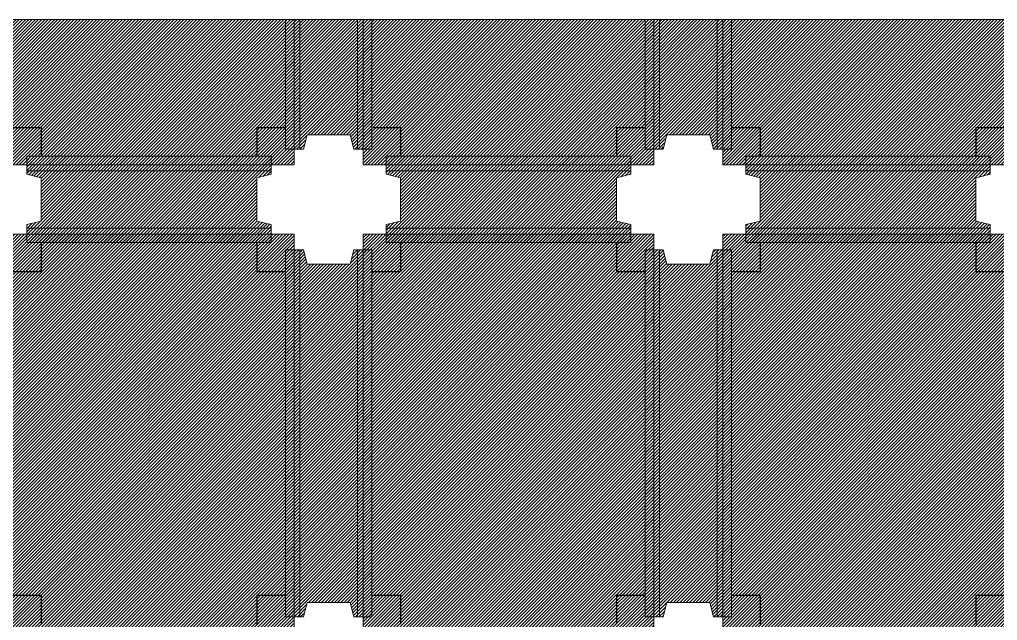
# Model space of a CAD drawing. Extents: x -2348 to 13861, y -546 to 4499.
# Drawn here: x 5580 to 6940, y 3649 to 4484 of the extents above; entities that cross this region are included whole.
import ezdxf

# ---------------------------------------------------------------- set-up
doc = ezdxf.new("R2010")
doc.units = 0
doc.header["$LTSCALE"] = 3
doc.linetypes.add('DASHED', pattern=[19.05, 12.7, -6.35])
for name, color, linetype in [('預鑄梁', 7, 'CONTINUOUS'), ('預鑄梁_HATCH', 253, 'CONTINUOUS'), ('預鑄梁_外緣', 7, 'DASHED'), ('預鑄版', 7, 'CONTINUOUS'), ('預鑄版_HATCH', 253, 'CONTINUOUS')]:
    doc.layers.add(name, color=color, linetype=linetype)

msp = doc.modelspace()

# ---------------------------------------------------------------- hatches: boundary and pattern name
at = {"layer": '預鑄梁_HATCH', "linetype": 'Continuous'}
h = msp.add_hatch(dxfattribs=at)
h.set_pattern_fill('ANSI31', color=256, style=0)
h.paths.add_polyline_path([(5949.817, 4303.783), (5961.817, 4303.783), (5969.817, 4303.783), (5974.817, 4303.783), (5979.817, 4323.783), (6039.817, 4323.783), (6044.817, 4303.783), (6049.817, 4303.783), (6057.817, 4303.783), (6069.817, 4303.783), (6069.817, 4303.783), (6069.817, 4483.783), (6069.817, 4483.783), (5949.817, 4483.783), (5949.817, 4483.783)], flags=17)
h = msp.add_hatch(dxfattribs=at)
h.set_pattern_fill('ANSI31', color=256, style=0)
h.paths.add_polyline_path([(6449.817, 4303.783), (6461.817, 4303.783), (6469.817, 4303.783), (6474.817, 4303.783), (6479.817, 4323.783), (6539.817, 4323.783), (6544.817, 4303.783), (6549.817, 4303.783), (6557.817, 4303.783), (6569.817, 4303.783), (6569.817, 4303.783), (6569.817, 4483.783), (6569.817, 4483.783), (6449.817, 4483.783), (6449.817, 4483.783)], flags=17)
h = msp.add_hatch(dxfattribs=at)
h.set_pattern_fill('ANSI31', color=256, style=0)
h.paths.add_polyline_path([(5589.817, 4173.783), (5929.817, 4173.783), (5929.817, 4173.783), (5929.817, 4185.783), (5929.817, 4193.783), (5929.817, 4198.783), (5909.817, 4203.783), (5909.817, 4263.783), (5929.817, 4268.783), (5929.817, 4273.783), (5929.817, 4281.783), (5929.817, 4293.783), (5929.817, 4293.783), (5589.817, 4293.783), (5589.817, 4293.783), (5589.817, 4281.783), (5589.817, 4273.783), (5589.817, 4268.783), (5609.817, 4263.783), (5609.817, 4203.783), (5589.817, 4198.783), (5589.817, 4193.783), (5589.817, 4185.783)], flags=17)
h = msp.add_hatch(dxfattribs=at)
h.set_pattern_fill('ANSI31', color=256, style=0)
h.paths.add_polyline_path([(6089.817, 4173.783), (6429.817, 4173.783), (6429.817, 4173.783), (6429.817, 4185.783), (6429.817, 4193.783), (6429.817, 4198.783), (6409.817, 4203.783), (6409.817, 4263.783), (6429.817, 4268.783), (6429.817, 4273.783), (6429.817, 4281.783), (6429.817, 4293.783), (6429.817, 4293.783), (6089.817, 4293.783), (6089.817, 4293.783), (6089.817, 4281.783), (6089.817, 4273.783), (6089.817, 4268.783), (6109.817, 4263.783), (6109.817, 4203.783), (6089.817, 4198.783), (6089.817, 4193.783), (6089.817, 4185.783)], flags=17)
h = msp.add_hatch(dxfattribs=at)
h.set_pattern_fill('ANSI31', color=256, style=0)
h.paths.add_polyline_path([(6589.817, 4173.783), (6929.817, 4173.783), (6929.817, 4173.783), (6929.817, 4185.783), (6929.817, 4193.783), (6929.817, 4198.783), (6909.817, 4203.783), (6909.817, 4263.783), (6929.817, 4268.783), (6929.817, 4273.783), (6929.817, 4281.783), (6929.817, 4293.783), (6929.817, 4293.783), (6589.817, 4293.783), (6589.817, 4293.783), (6589.817, 4281.783), (6589.817, 4273.783), (6589.817, 4268.783), (6609.817, 4263.783), (6609.817, 4203.783), (6589.817, 4198.783), (6589.817, 4193.783), (6589.817, 4185.783)], flags=17)
h = msp.add_hatch(dxfattribs=at)
h.set_pattern_fill('ANSI31', color=256, style=0)
h.paths.add_polyline_path([(5949.817, 3653.783), (5961.817, 3653.783), (5969.817, 3653.783), (5974.817, 3653.783), (5979.817, 3673.783), (6039.817, 3673.783), (6044.817, 3653.783), (6049.817, 3653.783), (6057.817, 3653.783), (6069.817, 3653.783), (6069.817, 3653.783), (6069.817, 4163.783), (6069.817, 4163.783), (6057.817, 4163.783), (6049.817, 4163.783), (6044.817, 4163.783), (6039.817, 4143.783), (5979.817, 4143.783), (5974.817, 4163.783), (5969.817, 4163.783), (5961.817, 4163.783), (5949.817, 4163.783), (5949.817, 4163.783)], flags=17)
h = msp.add_hatch(dxfattribs=at)
h.set_pattern_fill('ANSI31', color=256, style=0)
h.paths.add_polyline_path([(6449.817, 3653.783), (6461.817, 3653.783), (6469.817, 3653.783), (6474.817, 3653.783), (6479.817, 3673.783), (6539.817, 3673.783), (6544.817, 3653.783), (6549.817, 3653.783), (6557.817, 3653.783), (6569.817, 3653.783), (6569.817, 3653.783), (6569.817, 4163.783), (6569.817, 4163.783), (6557.817, 4163.783), (6549.817, 4163.783), (6544.817, 4163.783), (6539.817, 4143.783), (6479.817, 4143.783), (6474.817, 4163.783), (6469.817, 4163.783), (6461.817, 4163.783), (6449.817, 4163.783), (6449.817, 4163.783)], flags=17)
at = {"layer": '預鑄版_HATCH', "linetype": 'Continuous'}
h = msp.add_hatch(dxfattribs=at)
h.set_pattern_fill('ANSI31', color=256, style=0)
h.paths.add_polyline_path([(5557.817, 4281.783), (5961.817, 4281.783), (5961.817, 4483.783), (5557.817, 4483.783)], flags=17)
h = msp.add_hatch(dxfattribs=at)
h.set_pattern_fill('ANSI31', color=256, style=0)
h.paths.add_polyline_path([(6057.817, 4281.783), (6461.817, 4281.783), (6461.817, 4483.783), (6057.817, 4483.783)], flags=17)
h = msp.add_hatch(dxfattribs=at)
h.set_pattern_fill('ANSI31', color=256, style=0)
h.paths.add_polyline_path([(6557.817, 4281.783), (6961.817, 4281.783), (6961.817, 4483.783), (6557.817, 4483.783)], flags=17)
h = msp.add_hatch(dxfattribs=at)
h.set_pattern_fill('ANSI31', color=256, style=0)
h.paths.add_polyline_path([(5557.817, 3631.783), (5961.817, 3631.783), (5961.817, 4185.783), (5557.817, 4185.783)], flags=17)
h = msp.add_hatch(dxfattribs=at)
h.set_pattern_fill('ANSI31', color=256, style=0)
h.paths.add_polyline_path([(6057.817, 3631.783), (6461.817, 3631.783), (6461.817, 4185.783), (6057.817, 4185.783)], flags=17)
h = msp.add_hatch(dxfattribs=at)
h.set_pattern_fill('ANSI31', color=256, style=0)
h.paths.add_polyline_path([(6557.817, 3631.783), (6961.817, 3631.783), (6961.817, 4185.783), (6557.817, 4185.783)], flags=17)

# ---------------------------------------------------------------- linework, layer by layer
at = {"layer": '預鑄梁', "lineweight": 5}
for p, q in [((5961.817, 4483.783, 135), (5949.817, 4483.783, 135)), ((5949.817, 4483.783, 135), (5949.817, 4323.783, 135)), ((5969.817, 4483.783, 119), (5961.817, 4483.783, 135)), ((5961.817, 4483.783, 135), (5961.817, 4323.783, 135)), ((5961.817, 4323.783, 135), (5961.817, 4483.783, 135)), ((5969.817, 4323.783, 119), (5969.817, 4483.783, 119)), ((6049.817, 4483.783, 119), (5969.817, 4483.783, 119)), ((5969.817, 4483.783, 119), (5969.817, 4323.783, 119)), ((6057.817, 4483.783, 135), (6049.817, 4483.783, 119)), ((6049.817, 4483.783, 119), (6049.817, 4323.783, 119)), ((6049.817, 4323.783, 119), (6049.817, 4483.783, 119)), ((6069.817, 4483.783, 135), (6057.817, 4483.783, 135)), ((6057.817, 4483.783, 135), (6057.817, 4323.783, 135)), ((6057.817, 4323.783, 135), (6057.817, 4483.783, 135)), ((6069.817, 4323.783, 135), (6069.817, 4483.783, 135)), ((6461.817, 4483.783, 135), (6449.817, 4483.783, 135)), ((6449.817, 4483.783, 135), (6449.817, 4323.783, 135)), ((6469.817, 4483.783, 119), (6461.817, 4483.783, 135)), ((6461.817, 4483.783, 135), (6461.817, 4323.783, 135)), ((6461.817, 4323.783, 135), (6461.817, 4483.783, 135)), ((6469.817, 4323.783, 119), (6469.817, 4483.783, 119)), ((6549.817, 4483.783, 119), (6469.817, 4483.783, 119)), ((6469.817, 4483.783, 119), (6469.817, 4323.783, 119)), ((6557.817, 4483.783, 135), (6549.817, 4483.783, 119)), ((6549.817, 4483.783, 119), (6549.817, 4323.783, 119)), ((6549.817, 4323.783, 119), (6549.817, 4483.783, 119)), ((6569.817, 4483.783, 135), (6557.817, 4483.783, 135)), ((6557.817, 4483.783, 135), (6557.817, 4323.783, 135)), ((6557.817, 4323.783, 135), (6557.817, 4483.783, 135)), ((6569.817, 4323.783, 135), (6569.817, 4483.783, 135)), ((5949.817, 4323.783, 135), (5949.817, 4303.783, 135)), ((5961.817, 4323.783, 135), (5961.817, 4303.783, 135)), ((5961.817, 4303.783, 135), (5961.817, 4323.783, 135)), ((5969.817, 4323.783, 119), (5969.817, 4303.783, 119)), ((5969.817, 4303.783, 119), (5969.817, 4323.783, 119)), ((5974.817, 4303.783, 119), (5979.817, 4323.783, 119)), ((5979.817, 4323.783, 119), (6039.817, 4323.783, 119)), ((6039.817, 4323.783, 119), (6044.817, 4303.783, 119)), ((6049.817, 4303.783, 119), (6049.817, 4323.783, 119)), ((6049.817, 4323.783, 119), (6049.817, 4303.783, 119)), ((6057.817, 4303.783, 135), (6057.817, 4323.783, 135)), ((6057.817, 4323.783, 135), (6057.817, 4303.783, 135)), ((6069.817, 4303.783, 135), (6069.817, 4323.783, 135)), ((6449.817, 4323.783, 135), (6449.817, 4303.783, 135)), ((6461.817, 4323.783, 135), (6461.817, 4303.783, 135)), ((6461.817, 4303.783, 135), (6461.817, 4323.783, 135)), ((6469.817, 4323.783, 119), (6469.817, 4303.783, 119)), ((6469.817, 4303.783, 119), (6469.817, 4323.783, 119)), ((6474.817, 4303.783, 119), (6479.817, 4323.783, 119)), ((6479.817, 4323.783, 119), (6539.817, 4323.783, 119)), ((6539.817, 4323.783, 119), (6544.817, 4303.783, 119)), ((6549.817, 4303.783, 119), (6549.817, 4323.783, 119)), ((6549.817, 4323.783, 119), (6549.817, 4303.783, 119)), ((6557.817, 4303.783, 135), (6557.817, 4323.783, 135)), ((6557.817, 4323.783, 135), (6557.817, 4303.783, 135)), ((6569.817, 4303.783, 135), (6569.817, 4323.783, 135)), ((5949.817, 4303.783, 135), (5961.817, 4303.783, 135)), ((5961.817, 4303.783, 135), (5969.817, 4303.783, 119)), ((5969.817, 4303.783, 119), (5974.817, 4303.783, 119)), ((6044.817, 4303.783, 119), (6049.817, 4303.783, 119)), ((6049.817, 4303.783, 119), (6057.817, 4303.783, 135)), ((6057.817, 4303.783, 135), (6069.817, 4303.783, 135)), ((6449.817, 4303.783, 135), (6461.817, 4303.783, 135)), ((6461.817, 4303.783, 135), (6469.817, 4303.783, 119)), ((6469.817, 4303.783, 119), (6474.817, 4303.783, 119)), ((6544.817, 4303.783, 119), (6549.817, 4303.783, 119)), ((6549.817, 4303.783, 119), (6557.817, 4303.783, 135)), ((6557.817, 4303.783, 135), (6569.817, 4303.783, 135)), ((5609.817, 4293.783, 135), (5589.817, 4293.783, 135)), ((5589.817, 4293.783, 135), (5589.817, 4281.783, 135)), ((5909.817, 4293.783, 135), (5609.817, 4293.783, 135)), ((5929.817, 4293.783, 135), (5909.817, 4293.783, 135)), ((5929.817, 4281.783, 135), (5929.817, 4293.783, 135)), ((6109.817, 4293.783, 135), (6089.817, 4293.783, 135)), ((6089.817, 4293.783, 135), (6089.817, 4281.783, 135)), ((6409.817, 4293.783, 135), (6109.817, 4293.783, 135)), ((6429.817, 4293.783, 135), (6409.817, 4293.783, 135)), ((6429.817, 4281.783, 135), (6429.817, 4293.783, 135)), ((6609.817, 4293.783, 135), (6589.817, 4293.783, 135)), ((6589.817, 4293.783, 135), (6589.817, 4281.783, 135)), ((6909.817, 4293.783, 135), (6609.817, 4293.783, 135)), ((6929.817, 4293.783, 135), (6909.817, 4293.783, 135)), ((6929.817, 4281.783, 135), (6929.817, 4293.783, 135)), ((5609.817, 4281.783, 135), (5589.817, 4281.783, 135)), ((5589.817, 4281.783, 135), (5589.817, 4273.783, 120)), ((5589.817, 4281.783, 135), (5609.817, 4281.783, 135)), ((5609.817, 4273.783, 120), (5589.817, 4273.783, 120)), ((5589.817, 4273.783, 120), (5589.817, 4268.783, 120)), ((5589.817, 4273.783, 120), (5609.817, 4273.783, 120)), ((5909.817, 4281.783, 135), (5609.817, 4281.783, 135)), ((5609.817, 4281.783, 135), (5909.817, 4281.783, 135)), ((5609.817, 4273.783, 120), (5909.817, 4273.783, 120)), ((5909.817, 4273.783, 120), (5609.817, 4273.783, 120)), ((5929.817, 4281.783, 135), (5909.817, 4281.783, 135)), ((5909.817, 4281.783, 135), (5929.817, 4281.783, 135)), ((5929.817, 4273.783, 120), (5909.817, 4273.783, 120)), ((5909.817, 4273.783, 120), (5929.817, 4273.783, 120)), ((5929.817, 4273.783, 120), (5929.817, 4281.783, 135)), ((5929.817, 4268.783, 120), (5929.817, 4273.783, 120)), ((6109.817, 4281.783, 135), (6089.817, 4281.783, 135)), ((6089.817, 4281.783, 135), (6089.817, 4273.783, 120)), ((6089.817, 4281.783, 135), (6109.817, 4281.783, 135)), ((6109.817, 4273.783, 120), (6089.817, 4273.783, 120)), ((6089.817, 4273.783, 120), (6089.817, 4268.783, 120)), ((6089.817, 4273.783, 120), (6109.817, 4273.783, 120)), ((6409.817, 4281.783, 135), (6109.817, 4281.783, 135)), ((6109.817, 4281.783, 135), (6409.817, 4281.783, 135)), ((6109.817, 4273.783, 120), (6409.817, 4273.783, 120)), ((6409.817, 4273.783, 120), (6109.817, 4273.783, 120)), ((6429.817, 4281.783, 135), (6409.817, 4281.783, 135)), ((6409.817, 4281.783, 135), (6429.817, 4281.783, 135)), ((6429.817, 4273.783, 120), (6409.817, 4273.783, 120)), ((6409.817, 4273.783, 120), (6429.817, 4273.783, 120)), ((6429.817, 4273.783, 120), (6429.817, 4281.783, 135)), ((6429.817, 4268.783, 120), (6429.817, 4273.783, 120)), ((6609.817, 4281.783, 135), (6589.817, 4281.783, 135)), ((6589.817, 4281.783, 135), (6589.817, 4273.783, 120)), ((6589.817, 4281.783, 135), (6609.817, 4281.783, 135)), ((6609.817, 4273.783, 120), (6589.817, 4273.783, 120)), ((6589.817, 4273.783, 120), (6589.817, 4268.783, 120)), ((6589.817, 4273.783, 120), (6609.817, 4273.783, 120)), ((6909.817, 4281.783, 135), (6609.817, 4281.783, 135)), ((6609.817, 4281.783, 135), (6909.817, 4281.783, 135)), ((6609.817, 4273.783, 120), (6909.817, 4273.783, 120)), ((6909.817, 4273.783, 120), (6609.817, 4273.783, 120)), ((6929.817, 4281.783, 135), (6909.817, 4281.783, 135)), ((6909.817, 4281.783, 135), (6929.817, 4281.783, 135)), ((6929.817, 4273.783, 120), (6909.817, 4273.783, 120)), ((6909.817, 4273.783, 120), (6929.817, 4273.783, 120)), ((6929.817, 4273.783, 120), (6929.817, 4281.783, 135)), ((6929.817, 4268.783, 120), (6929.817, 4273.783, 120)), ((5589.817, 4268.783, 120), (5609.817, 4263.783, 120)), ((5609.817, 4263.783, 120), (5609.817, 4203.783, 120)), ((5909.817, 4263.783, 120), (5929.817, 4268.783, 120)), ((5909.817, 4203.783, 120), (5909.817, 4263.783, 120)), ((6089.817, 4268.783, 120), (6109.817, 4263.783, 120)), ((6109.817, 4263.783, 120), (6109.817, 4203.783, 120)), ((6409.817, 4263.783, 120), (6429.817, 4268.783, 120)), ((6409.817, 4203.783, 120), (6409.817, 4263.783, 120)), ((6589.817, 4268.783, 120), (6609.817, 4263.783, 120)), ((6609.817, 4263.783, 120), (6609.817, 4203.783, 120)), ((6909.817, 4263.783, 120), (6929.817, 4268.783, 120)), ((6909.817, 4203.783, 120), (6909.817, 4263.783, 120)), ((5609.817, 4203.783, 120), (5589.817, 4198.783, 120)), ((5929.817, 4198.783, 120), (5909.817, 4203.783, 120)), ((6109.817, 4203.783, 120), (6089.817, 4198.783, 120)), ((6429.817, 4198.783, 120), (6409.817, 4203.783, 120)), ((6609.817, 4203.783, 120), (6589.817, 4198.783, 120)), ((6929.817, 4198.783, 120), (6909.817, 4203.783, 120)), ((5589.817, 4198.783, 120), (5589.817, 4193.783, 120)), ((5589.817, 4193.783, 120), (5609.817, 4193.783, 120)), ((5609.817, 4193.783, 120), (5589.817, 4193.783, 120)), ((5589.817, 4193.783, 120), (5589.817, 4185.783, 136)), ((5909.817, 4193.783, 120), (5609.817, 4193.783, 120)), ((5609.817, 4193.783, 120), (5909.817, 4193.783, 120)), ((5909.817, 4193.783, 120), (5929.817, 4193.783, 120)), ((5929.817, 4193.783, 120), (5909.817, 4193.783, 120)), ((5929.817, 4193.783, 120), (5929.817, 4198.783, 120)), ((5929.817, 4185.783, 136), (5929.817, 4193.783, 120)), ((6089.817, 4198.783, 120), (6089.817, 4193.783, 120)), ((6089.817, 4193.783, 120), (6109.817, 4193.783, 120)), ((6109.817, 4193.783, 120), (6089.817, 4193.783, 120)), ((6089.817, 4193.783, 120), (6089.817, 4185.783, 136)), ((6409.817, 4193.783, 120), (6109.817, 4193.783, 120)), ((6109.817, 4193.783, 120), (6409.817, 4193.783, 120)), ((6409.817, 4193.783, 120), (6429.817, 4193.783, 120)), ((6429.817, 4193.783, 120), (6409.817, 4193.783, 120)), ((6429.817, 4193.783, 120), (6429.817, 4198.783, 120)), ((6429.817, 4185.783, 136), (6429.817, 4193.783, 120)), ((6589.817, 4198.783, 120), (6589.817, 4193.783, 120)), ((6589.817, 4193.783, 120), (6609.817, 4193.783, 120)), ((6609.817, 4193.783, 120), (6589.817, 4193.783, 120)), ((6589.817, 4193.783, 120), (6589.817, 4185.783, 136)), ((6909.817, 4193.783, 120), (6609.817, 4193.783, 120)), ((6609.817, 4193.783, 120), (6909.817, 4193.783, 120)), ((6909.817, 4193.783, 120), (6929.817, 4193.783, 120)), ((6929.817, 4193.783, 120), (6909.817, 4193.783, 120)), ((6929.817, 4193.783, 120), (6929.817, 4198.783, 120)), ((6929.817, 4185.783, 136), (6929.817, 4193.783, 120)), ((5589.817, 4185.783, 136), (5609.817, 4185.783, 136)), ((5609.817, 4185.783, 136), (5589.817, 4185.783, 136)), ((5589.817, 4185.783, 136), (5589.817, 4173.783, 136)), ((5909.817, 4185.783, 136), (5609.817, 4185.783, 136)), ((5609.817, 4185.783, 136), (5909.817, 4185.783, 136)), ((5909.817, 4185.783, 136), (5929.817, 4185.783, 136)), ((5929.817, 4185.783, 136), (5909.817, 4185.783, 136)), ((5929.817, 4173.783, 136), (5929.817, 4185.783, 136)), ((6089.817, 4185.783, 136), (6109.817, 4185.783, 136)), ((6109.817, 4185.783, 136), (6089.817, 4185.783, 136)), ((6089.817, 4185.783, 136), (6089.817, 4173.783, 136)), ((6409.817, 4185.783, 136), (6109.817, 4185.783, 136)), ((6109.817, 4185.783, 136), (6409.817, 4185.783, 136)), ((6409.817, 4185.783, 136), (6429.817, 4185.783, 136)), ((6429.817, 4185.783, 136), (6409.817, 4185.783, 136)), ((6429.817, 4173.783, 136), (6429.817, 4185.783, 136)), ((6589.817, 4185.783, 136), (6609.817, 4185.783, 136)), ((6609.817, 4185.783, 136), (6589.817, 4185.783, 136)), ((6589.817, 4185.783, 136), (6589.817, 4173.783, 136)), ((6909.817, 4185.783, 136), (6609.817, 4185.783, 136)), ((6609.817, 4185.783, 136), (6909.817, 4185.783, 136)), ((6909.817, 4185.783, 136), (6929.817, 4185.783, 136)), ((6929.817, 4185.783, 136), (6909.817, 4185.783, 136)), ((6929.817, 4173.783, 136), (6929.817, 4185.783, 136)), ((5589.817, 4173.783, 136), (5609.817, 4173.783, 136)), ((5609.817, 4173.783, 136), (5909.817, 4173.783, 136)), ((5909.817, 4173.783, 136), (5929.817, 4173.783, 136)), ((5961.817, 4163.783, 136), (5949.817, 4163.783, 136)), ((5949.817, 4163.783, 136), (5949.817, 4143.783, 136)), ((5969.817, 4163.783, 120), (5961.817, 4163.783, 136)), ((5961.817, 4163.783, 136), (5961.817, 4143.783, 136)), ((5961.817, 4143.783, 136), (5961.817, 4163.783, 136)), ((5974.817, 4163.783, 120), (5969.817, 4163.783, 120)), ((5969.817, 4163.783, 120), (5969.817, 4143.783, 120)), ((5969.817, 4143.783, 120), (5969.817, 4163.783, 120)), ((5979.817, 4143.783, 120), (5974.817, 4163.783, 120)), ((6044.817, 4163.783, 120), (6039.817, 4143.783, 120)), ((6049.817, 4163.783, 120), (6044.817, 4163.783, 120)), ((6049.817, 4143.783, 120), (6049.817, 4163.783, 120)), ((6049.817, 4163.783, 120), (6049.817, 4143.783, 120)), ((6057.817, 4163.783, 136), (6049.817, 4163.783, 120)), ((6057.817, 4143.783, 136), (6057.817, 4163.783, 136)), ((6057.817, 4163.783, 136), (6057.817, 4143.783, 136)), ((6069.817, 4163.783, 136), (6057.817, 4163.783, 136)), ((6069.817, 4143.783, 136), (6069.817, 4163.783, 136)), ((6089.817, 4173.783, 136), (6109.817, 4173.783, 136)), ((6109.817, 4173.783, 136), (6409.817, 4173.783, 136)), ((6409.817, 4173.783, 136), (6429.817, 4173.783, 136)), ((6461.817, 4163.783, 136), (6449.817, 4163.783, 136)), ((6449.817, 4163.783, 136), (6449.817, 4143.783, 136)), ((6469.817, 4163.783, 120), (6461.817, 4163.783, 136)), ((6461.817, 4163.783, 136), (6461.817, 4143.783, 136)), ((6461.817, 4143.783, 136), (6461.817, 4163.783, 136)), ((6474.817, 4163.783, 120), (6469.817, 4163.783, 120)), ((6469.817, 4163.783, 120), (6469.817, 4143.783, 120)), ((6469.817, 4143.783, 120), (6469.817, 4163.783, 120)), ((6479.817, 4143.783, 120), (6474.817, 4163.783, 120)), ((6544.817, 4163.783, 120), (6539.817, 4143.783, 120)), ((6549.817, 4163.783, 120), (6544.817, 4163.783, 120)), ((6549.817, 4143.783, 120), (6549.817, 4163.783, 120)), ((6549.817, 4163.783, 120), (6549.817, 4143.783, 120)), ((6557.817, 4163.783, 136), (6549.817, 4163.783, 120)), ((6557.817, 4143.783, 136), (6557.817, 4163.783, 136)), ((6557.817, 4163.783, 136), (6557.817, 4143.783, 136)), ((6569.817, 4163.783, 136), (6557.817, 4163.783, 136)), ((6569.817, 4143.783, 136), (6569.817, 4163.783, 136)), ((6589.817, 4173.783, 136), (6609.817, 4173.783, 136)), ((6609.817, 4173.783, 136), (6909.817, 4173.783, 136)), ((6909.817, 4173.783, 136), (6929.817, 4173.783, 136)), ((5949.817, 4143.783, 136), (5949.817, 3673.783, 136)), ((5961.817, 4143.783, 136), (5961.817, 3673.783, 136)), ((5961.817, 3673.783, 136), (5961.817, 4143.783, 136)), ((5969.817, 3673.783, 120), (5969.817, 4143.783, 120)), ((5969.817, 4143.783, 120), (5969.817, 3673.783, 120)), ((6039.817, 4143.783, 120), (5979.817, 4143.783, 120)), ((6049.817, 4143.783, 120), (6049.817, 3673.783, 120)), ((6049.817, 3673.783, 120), (6049.817, 4143.783, 120)), ((6057.817, 4143.783, 136), (6057.817, 3673.783, 136)), ((6057.817, 3673.783, 136), (6057.817, 4143.783, 136)), ((6069.817, 3673.783, 136), (6069.817, 4143.783, 136)), ((6449.817, 4143.783, 136), (6449.817, 3673.783, 136)), ((6461.817, 4143.783, 136), (6461.817, 3673.783, 136)), ((6461.817, 3673.783, 136), (6461.817, 4143.783, 136)), ((6469.817, 3673.783, 120), (6469.817, 4143.783, 120)), ((6469.817, 4143.783, 120), (6469.817, 3673.783, 120)), ((6539.817, 4143.783, 120), (6479.817, 4143.783, 120)), ((6549.817, 4143.783, 120), (6549.817, 3673.783, 120)), ((6549.817, 3673.783, 120), (6549.817, 4143.783, 120)), ((6557.817, 4143.783, 136), (6557.817, 3673.783, 136)), ((6557.817, 3673.783, 136), (6557.817, 4143.783, 136)), ((6569.817, 3673.783, 136), (6569.817, 4143.783, 136)), ((5949.817, 3673.783, 136), (5949.817, 3653.783, 136)), ((5961.817, 3673.783, 136), (5961.817, 3653.783, 136)), ((5961.817, 3653.783, 136), (5961.817, 3673.783, 136)), ((5969.817, 3673.783, 120), (5969.817, 3653.783, 120)), ((5969.817, 3653.783, 120), (5969.817, 3673.783, 120)), ((5974.817, 3653.783, 120), (5979.817, 3673.783, 120)), ((5979.817, 3673.783, 120), (6039.817, 3673.783, 120)), ((6039.817, 3673.783, 120), (6044.817, 3653.783, 120)), ((6049.817, 3653.783, 120), (6049.817, 3673.783, 120)), ((6049.817, 3673.783, 120), (6049.817, 3653.783, 120)), ((6057.817, 3653.783, 136), (6057.817, 3673.783, 136)), ((6057.817, 3673.783, 136), (6057.817, 3653.783, 136)), ((6069.817, 3653.783, 136), (6069.817, 3673.783, 136)), ((6449.817, 3673.783, 136), (6449.817, 3653.783, 136)), ((6461.817, 3673.783, 136), (6461.817, 3653.783, 136)), ((6461.817, 3653.783, 136), (6461.817, 3673.783, 136)), ((6469.817, 3673.783, 120), (6469.817, 3653.783, 120)), ((6469.817, 3653.783, 120), (6469.817, 3673.783, 120)), ((6474.817, 3653.783, 120), (6479.817, 3673.783, 120)), ((6479.817, 3673.783, 120), (6539.817, 3673.783, 120)), ((6539.817, 3673.783, 120), (6544.817, 3653.783, 120)), ((6549.817, 3653.783, 120), (6549.817, 3673.783, 120)), ((6549.817, 3673.783, 120), (6549.817, 3653.783, 120)), ((6557.817, 3653.783, 136), (6557.817, 3673.783, 136)), ((6557.817, 3673.783, 136), (6557.817, 3653.783, 136)), ((6569.817, 3653.783, 136), (6569.817, 3673.783, 136)), ((5949.817, 3653.783, 136), (5961.817, 3653.783, 136)), ((5961.817, 3653.783, 136), (5969.817, 3653.783, 120)), ((5969.817, 3653.783, 120), (5974.817, 3653.783, 120)), ((6044.817, 3653.783, 120), (6049.817, 3653.783, 120)), ((6049.817, 3653.783, 120), (6057.817, 3653.783, 136)), ((6057.817, 3653.783, 136), (6069.817, 3653.783, 136)), ((6449.817, 3653.783, 136), (6461.817, 3653.783, 136)), ((6461.817, 3653.783, 136), (6469.817, 3653.783, 120)), ((6469.817, 3653.783, 120), (6474.817, 3653.783, 120)), ((6544.817, 3653.783, 120), (6549.817, 3653.783, 120)), ((6549.817, 3653.783, 120), (6557.817, 3653.783, 136)), ((6557.817, 3653.783, 136), (6569.817, 3653.783, 136))]:
    msp.add_line(p, q, dxfattribs=at)
at = {"layer": '預鑄梁', "color": 1, "linetype": 'Continuous'}
for points in [[(5569.817, 4333.783), (5609.817, 4333.783)], [(5609.817, 4333.783), (5609.817, 4293.783)], [(5909.817, 4333.783), (5909.817, 4293.783)], [(5909.817, 4333.783), (5949.817, 4333.783)], [(6069.817, 4333.783), (6109.817, 4333.783)], [(6109.817, 4333.783), (6109.817, 4293.783)], [(6409.817, 4333.783), (6409.817, 4293.783)], [(6409.817, 4333.783), (6449.817, 4333.783)], [(6569.817, 4333.783), (6609.817, 4333.783)], [(6609.817, 4333.783), (6609.817, 4293.783)], [(6909.817, 4333.783), (6909.817, 4293.783)], [(6909.817, 4333.783), (6949.817, 4333.783)], [(5609.817, 4173.783), (5609.817, 4133.783)], [(5909.817, 4173.783), (5909.817, 4133.783)], [(6109.817, 4173.783), (6109.817, 4133.783)], [(6409.817, 4173.783), (6409.817, 4133.783)], [(6609.817, 4173.783), (6609.817, 4133.783)], [(6909.817, 4173.783), (6909.817, 4133.783)], [(5569.817, 4133.783), (5609.817, 4133.783)], [(5909.817, 4133.783), (5949.817, 4133.783)], [(6069.817, 4133.783), (6109.817, 4133.783)], [(6409.817, 4133.783), (6449.817, 4133.783)], [(6569.817, 4133.783), (6609.817, 4133.783)], [(6909.817, 4133.783), (6949.817, 4133.783)], [(5569.817, 3683.783), (5609.817, 3683.783)], [(5609.817, 3683.783), (5609.817, 3643.783)], [(5909.817, 3683.783), (5909.817, 3643.783)], [(5909.817, 3683.783), (5949.817, 3683.783)], [(6069.817, 3683.783), (6109.817, 3683.783)], [(6109.817, 3683.783), (6109.817, 3643.783)], [(6409.817, 3683.783), (6409.817, 3643.783)], [(6409.817, 3683.783), (6449.817, 3683.783)], [(6569.817, 3683.783), (6609.817, 3683.783)], [(6609.817, 3683.783), (6609.817, 3643.783)], [(6909.817, 3683.783), (6909.817, 3643.783)], [(6909.817, 3683.783), (6949.817, 3683.783)]]:
    msp.add_lwpolyline(points, dxfattribs=at)
at = {"layer": '預鑄梁_外緣', "lineweight": 5}
for p, q in [((5961.817, 4483.783, 135), (5949.817, 4483.783, 135)), ((5949.817, 4483.783, 135), (5949.817, 4323.783, 135)), ((5969.817, 4483.783, 119), (5961.817, 4483.783, 135)), ((6049.817, 4483.783, 119), (5969.817, 4483.783, 119)), ((6057.817, 4483.783, 135), (6049.817, 4483.783, 119)), ((6069.817, 4483.783, 135), (6057.817, 4483.783, 135)), ((6069.817, 4323.783, 135), (6069.817, 4483.783, 135)), ((6461.817, 4483.783, 135), (6449.817, 4483.783, 135)), ((6449.817, 4483.783, 135), (6449.817, 4323.783, 135)), ((6469.817, 4483.783, 119), (6461.817, 4483.783, 135)), ((6549.817, 4483.783, 119), (6469.817, 4483.783, 119)), ((6557.817, 4483.783, 135), (6549.817, 4483.783, 119)), ((6569.817, 4483.783, 135), (6557.817, 4483.783, 135)), ((6569.817, 4323.783, 135), (6569.817, 4483.783, 135)), ((5949.817, 4323.783, 135), (5949.817, 4303.783, 135)), ((5974.817, 4303.783, 119), (5979.817, 4323.783, 119)), ((5979.817, 4323.783, 119), (6039.817, 4323.783, 119)), ((6039.817, 4323.783, 119), (6044.817, 4303.783, 119)), ((6069.817, 4303.783, 135), (6069.817, 4323.783, 135)), ((6449.817, 4323.783, 135), (6449.817, 4303.783, 135)), ((6474.817, 4303.783, 119), (6479.817, 4323.783, 119)), ((6479.817, 4323.783, 119), (6539.817, 4323.783, 119)), ((6539.817, 4323.783, 119), (6544.817, 4303.783, 119)), ((6569.817, 4303.783, 135), (6569.817, 4323.783, 135)), ((5949.817, 4303.783, 135), (5961.817, 4303.783, 135)), ((5961.817, 4303.783, 135), (5969.817, 4303.783, 119)), ((5969.817, 4303.783, 119), (5974.817, 4303.783, 119)), ((6044.817, 4303.783, 119), (6049.817, 4303.783, 119)), ((6049.817, 4303.783, 119), (6057.817, 4303.783, 135)), ((6057.817, 4303.783, 135), (6069.817, 4303.783, 135)), ((6449.817, 4303.783, 135), (6461.817, 4303.783, 135)), ((6461.817, 4303.783, 135), (6469.817, 4303.783, 119)), ((6469.817, 4303.783, 119), (6474.817, 4303.783, 119)), ((6544.817, 4303.783, 119), (6549.817, 4303.783, 119)), ((6549.817, 4303.783, 119), (6557.817, 4303.783, 135)), ((6557.817, 4303.783, 135), (6569.817, 4303.783, 135)), ((5609.817, 4293.783, 135), (5589.817, 4293.783, 135)), ((5589.817, 4293.783, 135), (5589.817, 4281.783, 135)), ((5909.817, 4293.783, 135), (5609.817, 4293.783, 135)), ((5929.817, 4293.783, 135), (5909.817, 4293.783, 135)), ((5929.817, 4281.783, 135), (5929.817, 4293.783, 135)), ((6109.817, 4293.783, 135), (6089.817, 4293.783, 135)), ((6089.817, 4293.783, 135), (6089.817, 4281.783, 135)), ((6409.817, 4293.783, 135), (6109.817, 4293.783, 135)), ((6429.817, 4293.783, 135), (6409.817, 4293.783, 135)), ((6429.817, 4281.783, 135), (6429.817, 4293.783, 135)), ((6609.817, 4293.783, 135), (6589.817, 4293.783, 135)), ((6589.817, 4293.783, 135), (6589.817, 4281.783, 135)), ((6909.817, 4293.783, 135), (6609.817, 4293.783, 135)), ((6929.817, 4293.783, 135), (6909.817, 4293.783, 135)), ((6929.817, 4281.783, 135), (6929.817, 4293.783, 135)), ((5589.817, 4281.783, 135), (5589.817, 4273.783, 120)), ((5589.817, 4273.783, 120), (5589.817, 4268.783, 120)), ((5929.817, 4273.783, 120), (5929.817, 4281.783, 135)), ((5929.817, 4268.783, 120), (5929.817, 4273.783, 120)), ((6089.817, 4281.783, 135), (6089.817, 4273.783, 120)), ((6089.817, 4273.783, 120), (6089.817, 4268.783, 120)), ((6429.817, 4273.783, 120), (6429.817, 4281.783, 135)), ((6429.817, 4268.783, 120), (6429.817, 4273.783, 120)), ((6589.817, 4281.783, 135), (6589.817, 4273.783, 120)), ((6589.817, 4273.783, 120), (6589.817, 4268.783, 120)), ((6929.817, 4273.783, 120), (6929.817, 4281.783, 135)), ((6929.817, 4268.783, 120), (6929.817, 4273.783, 120)), ((5589.817, 4268.783, 120), (5609.817, 4263.783, 120)), ((5609.817, 4263.783, 120), (5609.817, 4203.783, 120)), ((5909.817, 4263.783, 120), (5929.817, 4268.783, 120)), ((5909.817, 4203.783, 120), (5909.817, 4263.783, 120)), ((6089.817, 4268.783, 120), (6109.817, 4263.783, 120)), ((6109.817, 4263.783, 120), (6109.817, 4203.783, 120)), ((6409.817, 4263.783, 120), (6429.817, 4268.783, 120)), ((6409.817, 4203.783, 120), (6409.817, 4263.783, 120)), ((6589.817, 4268.783, 120), (6609.817, 4263.783, 120)), ((6609.817, 4263.783, 120), (6609.817, 4203.783, 120)), ((6909.817, 4263.783, 120), (6929.817, 4268.783, 120)), ((6909.817, 4203.783, 120), (6909.817, 4263.783, 120)), ((5609.817, 4203.783, 120), (5589.817, 4198.783, 120)), ((5929.817, 4198.783, 120), (5909.817, 4203.783, 120)), ((6109.817, 4203.783, 120), (6089.817, 4198.783, 120)), ((6429.817, 4198.783, 120), (6409.817, 4203.783, 120)), ((6609.817, 4203.783, 120), (6589.817, 4198.783, 120)), ((6929.817, 4198.783, 120), (6909.817, 4203.783, 120)), ((5589.817, 4198.783, 120), (5589.817, 4193.783, 120)), ((5589.817, 4193.783, 120), (5589.817, 4185.783, 136)), ((5929.817, 4193.783, 120), (5929.817, 4198.783, 120)), ((5929.817, 4185.783, 136), (5929.817, 4193.783, 120)), ((6089.817, 4198.783, 120), (6089.817, 4193.783, 120)), ((6089.817, 4193.783, 120), (6089.817, 4185.783, 136)), ((6429.817, 4193.783, 120), (6429.817, 4198.783, 120)), ((6429.817, 4185.783, 136), (6429.817, 4193.783, 120)), ((6589.817, 4198.783, 120), (6589.817, 4193.783, 120)), ((6589.817, 4193.783, 120), (6589.817, 4185.783, 136)), ((6929.817, 4193.783, 120), (6929.817, 4198.783, 120)), ((6929.817, 4185.783, 136), (6929.817, 4193.783, 120)), ((5589.817, 4185.783, 136), (5589.817, 4173.783, 136)), ((5929.817, 4173.783, 136), (5929.817, 4185.783, 136)), ((6089.817, 4185.783, 136), (6089.817, 4173.783, 136)), ((6429.817, 4173.783, 136), (6429.817, 4185.783, 136)), ((6589.817, 4185.783, 136), (6589.817, 4173.783, 136)), ((6929.817, 4173.783, 136), (6929.817, 4185.783, 136)), ((5589.817, 4173.783, 136), (5609.817, 4173.783, 136)), ((5609.817, 4173.783, 136), (5909.817, 4173.783, 136)), ((5909.817, 4173.783, 136), (5929.817, 4173.783, 136)), ((5961.817, 4163.783, 136), (5949.817, 4163.783, 136)), ((5949.817, 4163.783, 136), (5949.817, 4143.783, 136)), ((5969.817, 4163.783, 120), (5961.817, 4163.783, 136)), ((5974.817, 4163.783, 120), (5969.817, 4163.783, 120)), ((5979.817, 4143.783, 120), (5974.817, 4163.783, 120)), ((6044.817, 4163.783, 120), (6039.817, 4143.783, 120)), ((6049.817, 4163.783, 120), (6044.817, 4163.783, 120)), ((6057.817, 4163.783, 136), (6049.817, 4163.783, 120)), ((6069.817, 4163.783, 136), (6057.817, 4163.783, 136)), ((6069.817, 4143.783, 136), (6069.817, 4163.783, 136)), ((6089.817, 4173.783, 136), (6109.817, 4173.783, 136)), ((6109.817, 4173.783, 136), (6409.817, 4173.783, 136)), ((6409.817, 4173.783, 136), (6429.817, 4173.783, 136)), ((6461.817, 4163.783, 136), (6449.817, 4163.783, 136)), ((6449.817, 4163.783, 136), (6449.817, 4143.783, 136)), ((6469.817, 4163.783, 120), (6461.817, 4163.783, 136)), ((6474.817, 4163.783, 120), (6469.817, 4163.783, 120)), ((6479.817, 4143.783, 120), (6474.817, 4163.783, 120)), ((6544.817, 4163.783, 120), (6539.817, 4143.783, 120)), ((6549.817, 4163.783, 120), (6544.817, 4163.783, 120)), ((6557.817, 4163.783, 136), (6549.817, 4163.783, 120)), ((6569.817, 4163.783, 136), (6557.817, 4163.783, 136)), ((6569.817, 4143.783, 136), (6569.817, 4163.783, 136)), ((6589.817, 4173.783, 136), (6609.817, 4173.783, 136)), ((6609.817, 4173.783, 136), (6909.817, 4173.783, 136)), ((6909.817, 4173.783, 136), (6929.817, 4173.783, 136)), ((5949.817, 4143.783, 136), (5949.817, 3673.783, 136)), ((6039.817, 4143.783, 120), (5979.817, 4143.783, 120)), ((6069.817, 3673.783, 136), (6069.817, 4143.783, 136)), ((6449.817, 4143.783, 136), (6449.817, 3673.783, 136)), ((6539.817, 4143.783, 120), (6479.817, 4143.783, 120)), ((6569.817, 3673.783, 136), (6569.817, 4143.783, 136)), ((5949.817, 3673.783, 136), (5949.817, 3653.783, 136)), ((5974.817, 3653.783, 120), (5979.817, 3673.783, 120)), ((5979.817, 3673.783, 120), (6039.817, 3673.783, 120)), ((6039.817, 3673.783, 120), (6044.817, 3653.783, 120)), ((6069.817, 3653.783, 136), (6069.817, 3673.783, 136)), ((6449.817, 3673.783, 136), (6449.817, 3653.783, 136)), ((6474.817, 3653.783, 120), (6479.817, 3673.783, 120)), ((6479.817, 3673.783, 120), (6539.817, 3673.783, 120)), ((6539.817, 3673.783, 120), (6544.817, 3653.783, 120)), ((6569.817, 3653.783, 136), (6569.817, 3673.783, 136)), ((5949.817, 3653.783, 136), (5961.817, 3653.783, 136)), ((5961.817, 3653.783, 136), (5969.817, 3653.783, 120)), ((5969.817, 3653.783, 120), (5974.817, 3653.783, 120)), ((6044.817, 3653.783, 120), (6049.817, 3653.783, 120)), ((6049.817, 3653.783, 120), (6057.817, 3653.783, 136)), ((6057.817, 3653.783, 136), (6069.817, 3653.783, 136)), ((6449.817, 3653.783, 136), (6461.817, 3653.783, 136)), ((6461.817, 3653.783, 136), (6469.817, 3653.783, 120)), ((6469.817, 3653.783, 120), (6474.817, 3653.783, 120)), ((6544.817, 3653.783, 120), (6549.817, 3653.783, 120)), ((6549.817, 3653.783, 120), (6557.817, 3653.783, 136)), ((6557.817, 3653.783, 136), (6569.817, 3653.783, 136))]:
    msp.add_line(p, q, dxfattribs=at)
at = {"layer": '預鑄版', "lineweight": 5}
for points in [[(5557.817, 4281.783, 135), (5961.817, 4281.783, 135), (5961.817, 4483.783, 135), (5557.817, 4483.783, 135), (5557.817, 4281.783, 135)], [(6057.817, 4281.783, 135), (6461.817, 4281.783, 135), (6461.817, 4483.783, 135), (6057.817, 4483.783, 135), (6057.817, 4281.783, 135)], [(6557.817, 4281.783, 135), (6961.817, 4281.783, 135), (6961.817, 4483.783, 135), (6557.817, 4483.783, 135), (6557.817, 4281.783, 135)], [(5557.817, 3631.783, 136), (5961.817, 3631.783, 136), (5961.817, 4185.783, 136), (5557.817, 4185.783, 136), (5557.817, 3631.783, 136)], [(6057.817, 3631.783, 136), (6461.817, 3631.783, 136), (6461.817, 4185.783, 136), (6057.817, 4185.783, 136), (6057.817, 3631.783, 136)], [(6557.817, 3631.783, 136), (6961.817, 3631.783, 136), (6961.817, 4185.783, 136), (6557.817, 4185.783, 136), (6557.817, 3631.783, 136)]]:
    msp.add_polyline3d(points, dxfattribs=at)

doc.saveas('drawing.dxf')
